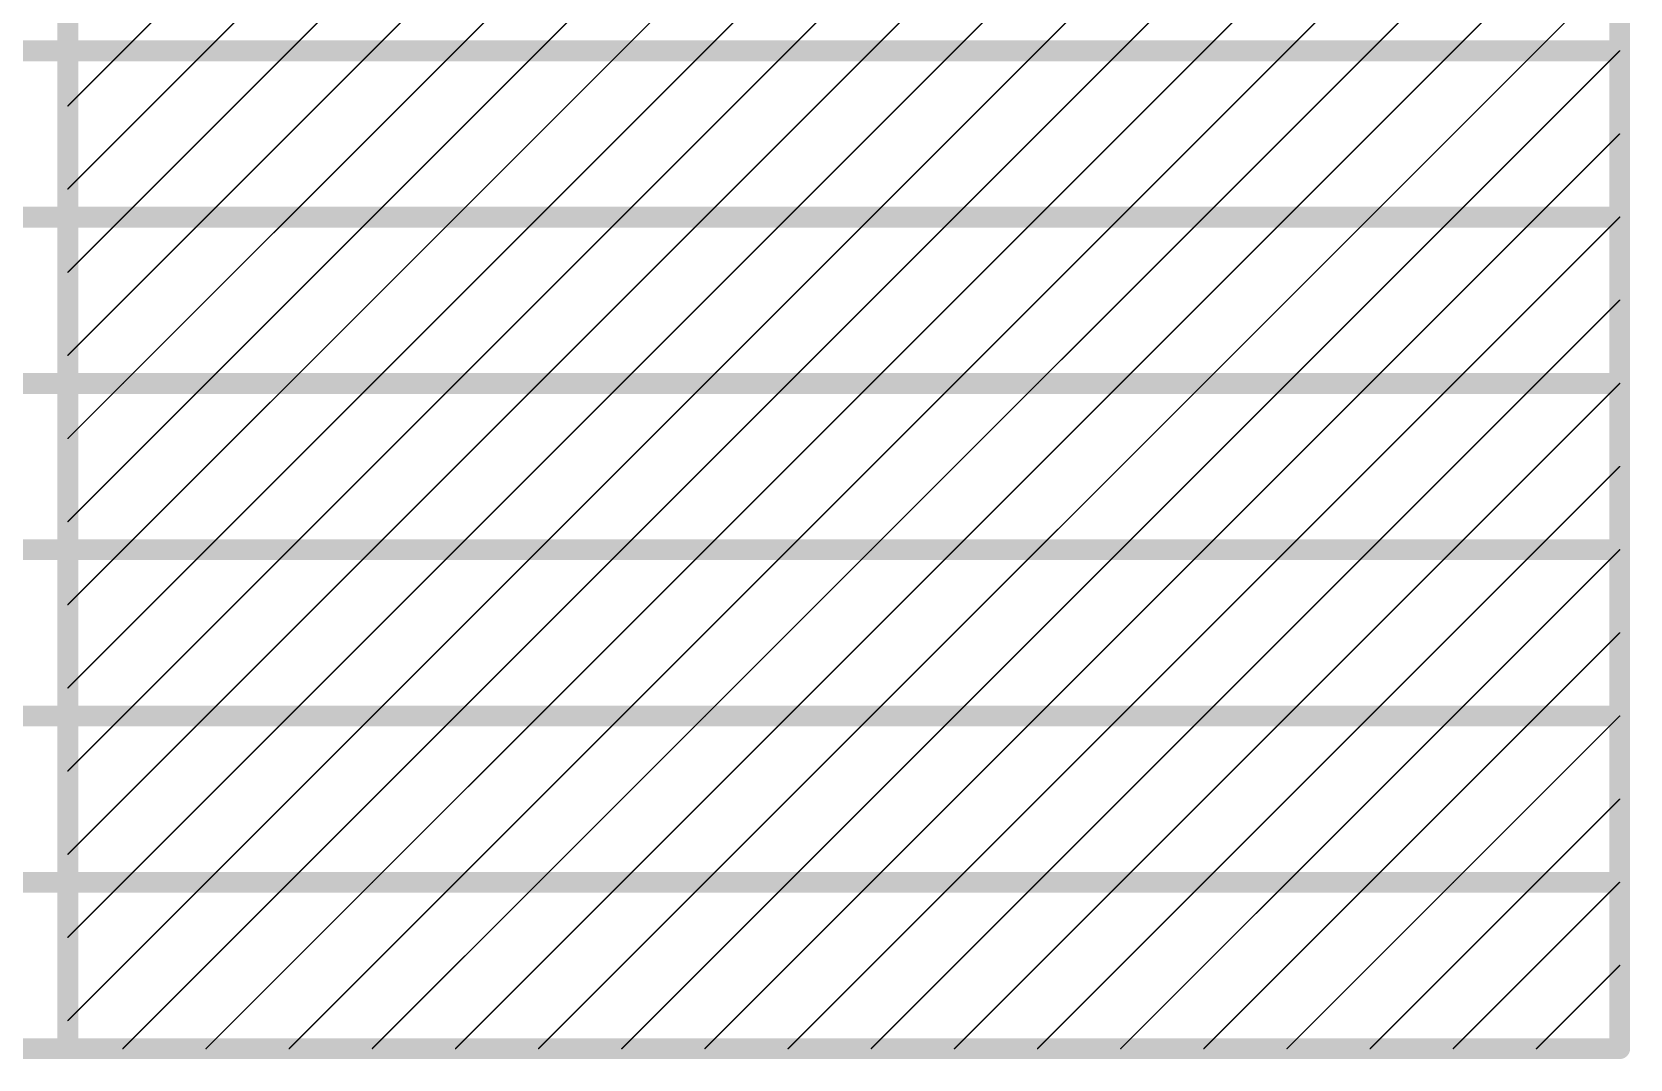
# Model space of a CAD drawing. Header units: inches. Extents: x -4 to 5258, y -4 to 5281.
# Drawn here: x 268.3 to 297.59, y 100.9 to 119.73 of the extents above; entities that cross this region are included whole.
import ezdxf

# ---------------------------------------------------------------- set-up
doc = ezdxf.new("R2010")
doc.units = ezdxf.units.IN
doc.layers.add('Fabrication', color=76, linetype='Continuous')

msp = doc.modelspace()

# ---------------------------------------------------------------- linework, layer by layer
at = {"layer": 'Fabrication'}
for points in [[(268.955, 101.094, 0.381, 0.381, 0), (268.955, 137.67, 0.381, 0.381, 0)], [(297.395, 101.094, 0.381, 0.381, 0), (297.395, 137.67, 0.381, 0.381, 0)], [(269.963, 119.382, 0.0254, 0.0254, 0), (273.011, 122.43, 0.0254, 0.0254, 0)], [(271.487, 119.382, 0.0254, 0.0254, 0), (274.535, 122.43, 0.0254, 0.0254, 0)], [(273.011, 119.382, 0.0254, 0.0254, 0), (276.059, 122.43, 0.0254, 0.0254, 0)], [(274.535, 119.382, 0.0254, 0.0254, 0), (277.583, 122.43, 0.0254, 0.0254, 0)], [(276.059, 119.382, 0.0254, 0.0254, 0), (279.107, 122.43, 0.0254, 0.0254, 0)], [(277.583, 119.382, 0.0254, 0.0254, 0), (280.631, 122.43, 0.0254, 0.0254, 0)], [(279.107, 119.382, 0.0254, 0.0254, 0), (282.155, 122.43, 0.0254, 0.0254, 0)], [(280.631, 119.382, 0.0254, 0.0254, 0), (283.679, 122.43, 0.0254, 0.0254, 0)], [(282.155, 119.382, 0.0254, 0.0254, 0), (285.203, 122.43, 0.0254, 0.0254, 0)], [(283.679, 119.382, 0.0254, 0.0254, 0), (286.727, 122.43, 0.0254, 0.0254, 0)], [(285.203, 119.382, 0.0254, 0.0254, 0), (288.251, 122.43, 0.0254, 0.0254, 0)], [(286.727, 119.382, 0.0254, 0.0254, 0), (289.775, 122.43, 0.0254, 0.0254, 0)], [(288.251, 119.382, 0.0254, 0.0254, 0), (291.299, 122.43, 0.0254, 0.0254, 0)], [(289.775, 119.382, 0.0254, 0.0254, 0), (292.823, 122.43, 0.0254, 0.0254, 0)], [(291.299, 119.382, 0.0254, 0.0254, 0), (294.347, 122.43, 0.0254, 0.0254, 0)], [(292.823, 119.382, 0.0254, 0.0254, 0), (295.871, 122.43, 0.0254, 0.0254, 0)], [(294.347, 119.382, 0.0254, 0.0254, 0), (297.395, 122.43, 0.0254, 0.0254, 0)], [(295.871, 119.382, 0.0254, 0.0254, 0), (297.395, 120.906, 0.0254, 0.0254, 0)], [(254.481, 119.382, 0.381, 0.381, 0), (268.955, 119.382, 0.381, 0.381, 0)], [(268.955, 119.382, 0.381, 0.381, 0), (297.395, 119.382, 0.381, 0.381, 0)], [(268.955, 118.374, 0.0254, 0.0254, 0), (269.963, 119.382, 0.0254, 0.0254, 0)], [(268.955, 116.85, 0.0254, 0.0254, 0), (271.487, 119.382, 0.0254, 0.0254, 0)], [(269.963, 116.334, 0.0254, 0.0254, 0), (273.011, 119.382, 0.0254, 0.0254, 0)], [(271.487, 116.334, 0.0254, 0.0254, 0), (274.535, 119.382, 0.0254, 0.0254, 0)], [(273.011, 116.334, 0.0254, 0.0254, 0), (276.059, 119.382, 0.0254, 0.0254, 0)], [(274.535, 116.334, 0.0254, 0.0254, 0), (277.583, 119.382, 0.0254, 0.0254, 0)], [(276.059, 116.334, 0.0254, 0.0254, 0), (279.107, 119.382, 0.0254, 0.0254, 0)], [(277.583, 116.334, 0.0254, 0.0254, 0), (280.631, 119.382, 0.0254, 0.0254, 0)], [(279.107, 116.334, 0.0254, 0.0254, 0), (282.155, 119.382, 0.0254, 0.0254, 0)], [(280.631, 116.334, 0.0254, 0.0254, 0), (283.679, 119.382, 0.0254, 0.0254, 0)], [(282.155, 116.334, 0.0254, 0.0254, 0), (285.203, 119.382, 0.0254, 0.0254, 0)], [(283.679, 116.334, 0.0254, 0.0254, 0), (286.727, 119.382, 0.0254, 0.0254, 0)], [(285.203, 116.334, 0.0254, 0.0254, 0), (288.251, 119.382, 0.0254, 0.0254, 0)], [(286.727, 116.334, 0.0254, 0.0254, 0), (289.775, 119.382, 0.0254, 0.0254, 0)], [(288.251, 116.334, 0.0254, 0.0254, 0), (291.299, 119.382, 0.0254, 0.0254, 0)], [(289.775, 116.334, 0.0254, 0.0254, 0), (292.823, 119.382, 0.0254, 0.0254, 0)], [(291.299, 116.334, 0.0254, 0.0254, 0), (294.347, 119.382, 0.0254, 0.0254, 0)], [(292.823, 116.334, 0.0254, 0.0254, 0), (295.871, 119.382, 0.0254, 0.0254, 0)], [(294.347, 116.334, 0.0254, 0.0254, 0), (297.395, 119.382, 0.0254, 0.0254, 0)], [(295.871, 116.334, 0.0254, 0.0254, 0), (297.395, 117.858, 0.0254, 0.0254, 0)], [(254.481, 116.334, 0.381, 0.381, 0), (268.955, 116.334, 0.381, 0.381, 0)], [(268.955, 116.334, 0.381, 0.381, 0), (297.395, 116.334, 0.381, 0.381, 0)], [(268.955, 115.326, 0.0254, 0.0254, 0), (269.963, 116.334, 0.0254, 0.0254, 0)], [(268.955, 113.802, 0.0254, 0.0254, 0), (271.487, 116.334, 0.0254, 0.0254, 0)], [(269.963, 113.286, 0.0254, 0.0254, 0), (273.011, 116.334, 0.0254, 0.0254, 0)], [(271.487, 113.286, 0.0254, 0.0254, 0), (274.535, 116.334, 0.0254, 0.0254, 0)], [(273.011, 113.286, 0.0254, 0.0254, 0), (276.059, 116.334, 0.0254, 0.0254, 0)], [(274.535, 113.286, 0.0254, 0.0254, 0), (277.583, 116.334, 0.0254, 0.0254, 0)], [(276.059, 113.286, 0.0254, 0.0254, 0), (279.107, 116.334, 0.0254, 0.0254, 0)], [(277.583, 113.286, 0.0254, 0.0254, 0), (280.631, 116.334, 0.0254, 0.0254, 0)], [(279.107, 113.286, 0.0254, 0.0254, 0), (282.155, 116.334, 0.0254, 0.0254, 0)], [(280.631, 113.286, 0.0254, 0.0254, 0), (283.679, 116.334, 0.0254, 0.0254, 0)], [(282.155, 113.286, 0.0254, 0.0254, 0), (285.203, 116.334, 0.0254, 0.0254, 0)], [(283.679, 113.286, 0.0254, 0.0254, 0), (286.727, 116.334, 0.0254, 0.0254, 0)], [(285.203, 113.286, 0.0254, 0.0254, 0), (288.251, 116.334, 0.0254, 0.0254, 0)], [(286.727, 113.286, 0.0254, 0.0254, 0), (289.775, 116.334, 0.0254, 0.0254, 0)], [(288.251, 113.286, 0.0254, 0.0254, 0), (291.299, 116.334, 0.0254, 0.0254, 0)], [(289.775, 113.286, 0.0254, 0.0254, 0), (292.823, 116.334, 0.0254, 0.0254, 0)], [(291.299, 113.286, 0.0254, 0.0254, 0), (294.347, 116.334, 0.0254, 0.0254, 0)], [(292.823, 113.286, 0.0254, 0.0254, 0), (295.871, 116.334, 0.0254, 0.0254, 0)], [(294.347, 113.286, 0.0254, 0.0254, 0), (297.395, 116.334, 0.0254, 0.0254, 0)], [(295.871, 113.286, 0.0254, 0.0254, 0), (297.395, 114.81, 0.0254, 0.0254, 0)], [(254.481, 113.286, 0.381, 0.381, 0), (268.955, 113.286, 0.381, 0.381, 0)], [(268.955, 113.286, 0.381, 0.381, 0), (297.395, 113.286, 0.381, 0.381, 0)], [(268.955, 112.278, 0.0254, 0.0254, 0), (269.963, 113.286, 0.0254, 0.0254, 0)], [(268.955, 110.754, 0.0254, 0.0254, 0), (271.487, 113.286, 0.0254, 0.0254, 0)], [(269.963, 110.238, 0.0254, 0.0254, 0), (273.011, 113.286, 0.0254, 0.0254, 0)], [(271.487, 110.238, 0.0254, 0.0254, 0), (274.535, 113.286, 0.0254, 0.0254, 0)], [(273.011, 110.238, 0.0254, 0.0254, 0), (276.059, 113.286, 0.0254, 0.0254, 0)], [(274.535, 110.238, 0.0254, 0.0254, 0), (277.583, 113.286, 0.0254, 0.0254, 0)], [(276.059, 110.238, 0.0254, 0.0254, 0), (279.107, 113.286, 0.0254, 0.0254, 0)], [(277.583, 110.238, 0.0254, 0.0254, 0), (280.631, 113.286, 0.0254, 0.0254, 0)], [(279.107, 110.238, 0.0254, 0.0254, 0), (282.155, 113.286, 0.0254, 0.0254, 0)], [(280.631, 110.238, 0.0254, 0.0254, 0), (283.679, 113.286, 0.0254, 0.0254, 0)], [(282.155, 110.238, 0.0254, 0.0254, 0), (285.203, 113.286, 0.0254, 0.0254, 0)], [(283.679, 110.238, 0.0254, 0.0254, 0), (286.727, 113.286, 0.0254, 0.0254, 0)], [(285.203, 110.238, 0.0254, 0.0254, 0), (288.251, 113.286, 0.0254, 0.0254, 0)], [(286.727, 110.238, 0.0254, 0.0254, 0), (289.775, 113.286, 0.0254, 0.0254, 0)], [(288.251, 110.238, 0.0254, 0.0254, 0), (291.299, 113.286, 0.0254, 0.0254, 0)], [(289.775, 110.238, 0.0254, 0.0254, 0), (292.823, 113.286, 0.0254, 0.0254, 0)], [(291.299, 110.238, 0.0254, 0.0254, 0), (294.347, 113.286, 0.0254, 0.0254, 0)], [(292.823, 110.238, 0.0254, 0.0254, 0), (295.871, 113.286, 0.0254, 0.0254, 0)], [(294.347, 110.238, 0.0254, 0.0254, 0), (297.395, 113.286, 0.0254, 0.0254, 0)], [(295.871, 110.238, 0.0254, 0.0254, 0), (297.395, 111.762, 0.0254, 0.0254, 0)], [(254.481, 110.238, 0.381, 0.381, 0), (268.955, 110.238, 0.381, 0.381, 0)], [(268.955, 110.238, 0.381, 0.381, 0), (297.395, 110.238, 0.381, 0.381, 0)], [(268.955, 109.23, 0.0254, 0.0254, 0), (269.963, 110.238, 0.0254, 0.0254, 0)], [(268.955, 107.706, 0.0254, 0.0254, 0), (271.487, 110.238, 0.0254, 0.0254, 0)], [(269.963, 107.19, 0.0254, 0.0254, 0), (273.011, 110.238, 0.0254, 0.0254, 0)], [(271.487, 107.19, 0.0254, 0.0254, 0), (274.535, 110.238, 0.0254, 0.0254, 0)], [(273.011, 107.19, 0.0254, 0.0254, 0), (276.059, 110.238, 0.0254, 0.0254, 0)], [(274.535, 107.19, 0.0254, 0.0254, 0), (277.583, 110.238, 0.0254, 0.0254, 0)], [(276.059, 107.19, 0.0254, 0.0254, 0), (279.107, 110.238, 0.0254, 0.0254, 0)], [(277.583, 107.19, 0.0254, 0.0254, 0), (280.631, 110.238, 0.0254, 0.0254, 0)], [(279.107, 107.19, 0.0254, 0.0254, 0), (282.155, 110.238, 0.0254, 0.0254, 0)], [(280.631, 107.19, 0.0254, 0.0254, 0), (283.679, 110.238, 0.0254, 0.0254, 0)], [(282.155, 107.19, 0.0254, 0.0254, 0), (285.203, 110.238, 0.0254, 0.0254, 0)], [(283.679, 107.19, 0.0254, 0.0254, 0), (286.727, 110.238, 0.0254, 0.0254, 0)], [(285.203, 107.19, 0.0254, 0.0254, 0), (288.251, 110.238, 0.0254, 0.0254, 0)], [(286.727, 107.19, 0.0254, 0.0254, 0), (289.775, 110.238, 0.0254, 0.0254, 0)], [(288.251, 107.19, 0.0254, 0.0254, 0), (291.299, 110.238, 0.0254, 0.0254, 0)], [(289.775, 107.19, 0.0254, 0.0254, 0), (292.823, 110.238, 0.0254, 0.0254, 0)], [(291.299, 107.19, 0.0254, 0.0254, 0), (294.347, 110.238, 0.0254, 0.0254, 0)], [(292.823, 107.19, 0.0254, 0.0254, 0), (295.871, 110.238, 0.0254, 0.0254, 0)], [(294.347, 107.19, 0.0254, 0.0254, 0), (297.395, 110.238, 0.0254, 0.0254, 0)], [(295.871, 107.19, 0.0254, 0.0254, 0), (297.395, 108.714, 0.0254, 0.0254, 0)], [(254.481, 107.19, 0.381, 0.381, 0), (268.955, 107.19, 0.381, 0.381, 0)], [(268.955, 107.19, 0.381, 0.381, 0), (297.395, 107.19, 0.381, 0.381, 0)], [(268.955, 106.182, 0.0254, 0.0254, 0), (269.963, 107.19, 0.0254, 0.0254, 0)], [(268.955, 104.658, 0.0254, 0.0254, 0), (271.487, 107.19, 0.0254, 0.0254, 0)], [(269.963, 104.142, 0.0254, 0.0254, 0), (273.011, 107.19, 0.0254, 0.0254, 0)], [(271.487, 104.142, 0.0254, 0.0254, 0), (274.535, 107.19, 0.0254, 0.0254, 0)], [(273.011, 104.142, 0.0254, 0.0254, 0), (276.059, 107.19, 0.0254, 0.0254, 0)], [(274.535, 104.142, 0.0254, 0.0254, 0), (277.583, 107.19, 0.0254, 0.0254, 0)], [(276.059, 104.142, 0.0254, 0.0254, 0), (279.107, 107.19, 0.0254, 0.0254, 0)], [(277.583, 104.142, 0.0254, 0.0254, 0), (280.631, 107.19, 0.0254, 0.0254, 0)], [(279.107, 104.142, 0.0254, 0.0254, 0), (282.155, 107.19, 0.0254, 0.0254, 0)], [(280.631, 104.142, 0.0254, 0.0254, 0), (283.679, 107.19, 0.0254, 0.0254, 0)], [(282.155, 104.142, 0.0254, 0.0254, 0), (285.203, 107.19, 0.0254, 0.0254, 0)], [(283.679, 104.142, 0.0254, 0.0254, 0), (286.727, 107.19, 0.0254, 0.0254, 0)], [(285.203, 104.142, 0.0254, 0.0254, 0), (288.251, 107.19, 0.0254, 0.0254, 0)], [(286.727, 104.142, 0.0254, 0.0254, 0), (289.775, 107.19, 0.0254, 0.0254, 0)], [(288.251, 104.142, 0.0254, 0.0254, 0), (291.299, 107.19, 0.0254, 0.0254, 0)], [(289.775, 104.142, 0.0254, 0.0254, 0), (292.823, 107.19, 0.0254, 0.0254, 0)], [(291.299, 104.142, 0.0254, 0.0254, 0), (294.347, 107.19, 0.0254, 0.0254, 0)], [(292.823, 104.142, 0.0254, 0.0254, 0), (295.871, 107.19, 0.0254, 0.0254, 0)], [(294.347, 104.142, 0.0254, 0.0254, 0), (297.395, 107.19, 0.0254, 0.0254, 0)], [(295.871, 104.142, 0.0254, 0.0254, 0), (297.395, 105.666, 0.0254, 0.0254, 0)], [(254.481, 104.142, 0.381, 0.381, 0), (268.955, 104.142, 0.381, 0.381, 0)], [(268.955, 104.142, 0.381, 0.381, 0), (297.395, 104.142, 0.381, 0.381, 0)], [(268.955, 103.134, 0.0254, 0.0254, 0), (269.963, 104.142, 0.0254, 0.0254, 0)], [(268.955, 101.61, 0.0254, 0.0254, 0), (271.487, 104.142, 0.0254, 0.0254, 0)], [(269.963, 101.094, 0.0254, 0.0254, 0), (273.011, 104.142, 0.0254, 0.0254, 0)], [(271.487, 101.094, 0.0254, 0.0254, 0), (274.535, 104.142, 0.0254, 0.0254, 0)], [(273.011, 101.094, 0.0254, 0.0254, 0), (276.059, 104.142, 0.0254, 0.0254, 0)], [(274.535, 101.094, 0.0254, 0.0254, 0), (277.583, 104.142, 0.0254, 0.0254, 0)], [(276.059, 101.094, 0.0254, 0.0254, 0), (279.107, 104.142, 0.0254, 0.0254, 0)], [(277.583, 101.094, 0.0254, 0.0254, 0), (280.631, 104.142, 0.0254, 0.0254, 0)], [(279.107, 101.094, 0.0254, 0.0254, 0), (282.155, 104.142, 0.0254, 0.0254, 0)], [(280.631, 101.094, 0.0254, 0.0254, 0), (283.679, 104.142, 0.0254, 0.0254, 0)], [(282.155, 101.094, 0.0254, 0.0254, 0), (285.203, 104.142, 0.0254, 0.0254, 0)], [(283.679, 101.094, 0.0254, 0.0254, 0), (286.727, 104.142, 0.0254, 0.0254, 0)], [(285.203, 101.094, 0.0254, 0.0254, 0), (288.251, 104.142, 0.0254, 0.0254, 0)], [(286.727, 101.094, 0.0254, 0.0254, 0), (289.775, 104.142, 0.0254, 0.0254, 0)], [(288.251, 101.094, 0.0254, 0.0254, 0), (291.299, 104.142, 0.0254, 0.0254, 0)], [(289.775, 101.094, 0.0254, 0.0254, 0), (292.823, 104.142, 0.0254, 0.0254, 0)], [(291.299, 101.094, 0.0254, 0.0254, 0), (294.347, 104.142, 0.0254, 0.0254, 0)], [(292.823, 101.094, 0.0254, 0.0254, 0), (295.871, 104.142, 0.0254, 0.0254, 0)], [(294.347, 101.094, 0.0254, 0.0254, 0), (297.395, 104.142, 0.0254, 0.0254, 0)], [(295.871, 101.094, 0.0254, 0.0254, 0), (297.395, 102.618, 0.0254, 0.0254, 0)], [(254.481, 101.094, 0.381, 0.381, 0), (268.955, 101.094, 0.381, 0.381, 0)], [(268.955, 101.094, 0.381, 0.381, 0), (297.395, 101.094, 0.381, 0.381, 0)]]:
    msp.add_lwpolyline(points, format="xyseb", dxfattribs=at)
for points in [[(268.86, 119.382, 0.191, 0.191, 1), (269.051, 119.382, 0.191, 0.191, 1)], [(268.86, 119.382, 0.191, 0.191, 1), (269.051, 119.382, 0.191, 0.191, 1)], [(297.3, 119.382, 0.191, 0.191, 1), (297.491, 119.382, 0.191, 0.191, 1)], [(269.957, 119.382, 0.0127, 0.0127, 1), (269.97, 119.382, 0.0127, 0.0127, 1)], [(269.957, 119.382, 0.0127, 0.0127, 1), (269.97, 119.382, 0.0127, 0.0127, 1)], [(271.481, 119.382, 0.0127, 0.0127, 1), (271.494, 119.382, 0.0127, 0.0127, 1)], [(271.481, 119.382, 0.0127, 0.0127, 1), (271.494, 119.382, 0.0127, 0.0127, 1)], [(273.005, 119.382, 0.0127, 0.0127, 1), (273.018, 119.382, 0.0127, 0.0127, 1)], [(273.005, 119.382, 0.0127, 0.0127, 1), (273.018, 119.382, 0.0127, 0.0127, 1)], [(274.529, 119.382, 0.0127, 0.0127, 1), (274.542, 119.382, 0.0127, 0.0127, 1)], [(274.529, 119.382, 0.0127, 0.0127, 1), (274.542, 119.382, 0.0127, 0.0127, 1)], [(276.053, 119.382, 0.0127, 0.0127, 1), (276.066, 119.382, 0.0127, 0.0127, 1)], [(276.053, 119.382, 0.0127, 0.0127, 1), (276.066, 119.382, 0.0127, 0.0127, 1)], [(277.577, 119.382, 0.0127, 0.0127, 1), (277.59, 119.382, 0.0127, 0.0127, 1)], [(277.577, 119.382, 0.0127, 0.0127, 1), (277.59, 119.382, 0.0127, 0.0127, 1)], [(279.101, 119.382, 0.0127, 0.0127, 1), (279.114, 119.382, 0.0127, 0.0127, 1)], [(279.101, 119.382, 0.0127, 0.0127, 1), (279.114, 119.382, 0.0127, 0.0127, 1)], [(280.625, 119.382, 0.0127, 0.0127, 1), (280.638, 119.382, 0.0127, 0.0127, 1)], [(280.625, 119.382, 0.0127, 0.0127, 1), (280.638, 119.382, 0.0127, 0.0127, 1)], [(282.149, 119.382, 0.0127, 0.0127, 1), (282.162, 119.382, 0.0127, 0.0127, 1)], [(282.149, 119.382, 0.0127, 0.0127, 1), (282.162, 119.382, 0.0127, 0.0127, 1)], [(283.673, 119.382, 0.0127, 0.0127, 1), (283.686, 119.382, 0.0127, 0.0127, 1)], [(283.673, 119.382, 0.0127, 0.0127, 1), (283.686, 119.382, 0.0127, 0.0127, 1)], [(285.197, 119.382, 0.0127, 0.0127, 1), (285.21, 119.382, 0.0127, 0.0127, 1)], [(285.197, 119.382, 0.0127, 0.0127, 1), (285.21, 119.382, 0.0127, 0.0127, 1)], [(286.721, 119.382, 0.0127, 0.0127, 1), (286.734, 119.382, 0.0127, 0.0127, 1)], [(286.721, 119.382, 0.0127, 0.0127, 1), (286.734, 119.382, 0.0127, 0.0127, 1)], [(288.245, 119.382, 0.0127, 0.0127, 1), (288.258, 119.382, 0.0127, 0.0127, 1)], [(288.245, 119.382, 0.0127, 0.0127, 1), (288.258, 119.382, 0.0127, 0.0127, 1)], [(289.769, 119.382, 0.0127, 0.0127, 1), (289.782, 119.382, 0.0127, 0.0127, 1)], [(289.769, 119.382, 0.0127, 0.0127, 1), (289.782, 119.382, 0.0127, 0.0127, 1)], [(291.293, 119.382, 0.0127, 0.0127, 1), (291.306, 119.382, 0.0127, 0.0127, 1)], [(291.293, 119.382, 0.0127, 0.0127, 1), (291.306, 119.382, 0.0127, 0.0127, 1)], [(292.817, 119.382, 0.0127, 0.0127, 1), (292.83, 119.382, 0.0127, 0.0127, 1)], [(292.817, 119.382, 0.0127, 0.0127, 1), (292.83, 119.382, 0.0127, 0.0127, 1)], [(294.341, 119.382, 0.0127, 0.0127, 1), (294.354, 119.382, 0.0127, 0.0127, 1)], [(294.341, 119.382, 0.0127, 0.0127, 1), (294.354, 119.382, 0.0127, 0.0127, 1)], [(295.865, 119.382, 0.0127, 0.0127, 1), (295.878, 119.382, 0.0127, 0.0127, 1)], [(295.865, 119.382, 0.0127, 0.0127, 1), (295.878, 119.382, 0.0127, 0.0127, 1)], [(297.389, 119.382, 0.0127, 0.0127, 1), (297.402, 119.382, 0.0127, 0.0127, 1)], [(268.949, 118.374, 0.0127, 0.0127, 1), (268.962, 118.374, 0.0127, 0.0127, 1)], [(297.389, 117.858, 0.0127, 0.0127, 1), (297.402, 117.858, 0.0127, 0.0127, 1)], [(268.949, 116.85, 0.0127, 0.0127, 1), (268.962, 116.85, 0.0127, 0.0127, 1)], [(268.86, 116.334, 0.191, 0.191, 1), (269.051, 116.334, 0.191, 0.191, 1)], [(268.86, 116.334, 0.191, 0.191, 1), (269.051, 116.334, 0.191, 0.191, 1)], [(269.957, 116.334, 0.0127, 0.0127, 1), (269.97, 116.334, 0.0127, 0.0127, 1)], [(269.957, 116.334, 0.0127, 0.0127, 1), (269.97, 116.334, 0.0127, 0.0127, 1)], [(271.481, 116.334, 0.0127, 0.0127, 1), (271.494, 116.334, 0.0127, 0.0127, 1)], [(271.481, 116.334, 0.0127, 0.0127, 1), (271.494, 116.334, 0.0127, 0.0127, 1)], [(273.005, 116.334, 0.0127, 0.0127, 1), (273.018, 116.334, 0.0127, 0.0127, 1)], [(273.005, 116.334, 0.0127, 0.0127, 1), (273.018, 116.334, 0.0127, 0.0127, 1)], [(274.529, 116.334, 0.0127, 0.0127, 1), (274.542, 116.334, 0.0127, 0.0127, 1)], [(274.529, 116.334, 0.0127, 0.0127, 1), (274.542, 116.334, 0.0127, 0.0127, 1)], [(276.053, 116.334, 0.0127, 0.0127, 1), (276.066, 116.334, 0.0127, 0.0127, 1)], [(276.053, 116.334, 0.0127, 0.0127, 1), (276.066, 116.334, 0.0127, 0.0127, 1)], [(277.577, 116.334, 0.0127, 0.0127, 1), (277.59, 116.334, 0.0127, 0.0127, 1)], [(277.577, 116.334, 0.0127, 0.0127, 1), (277.59, 116.334, 0.0127, 0.0127, 1)], [(279.101, 116.334, 0.0127, 0.0127, 1), (279.114, 116.334, 0.0127, 0.0127, 1)], [(279.101, 116.334, 0.0127, 0.0127, 1), (279.114, 116.334, 0.0127, 0.0127, 1)], [(280.625, 116.334, 0.0127, 0.0127, 1), (280.638, 116.334, 0.0127, 0.0127, 1)], [(280.625, 116.334, 0.0127, 0.0127, 1), (280.638, 116.334, 0.0127, 0.0127, 1)], [(282.149, 116.334, 0.0127, 0.0127, 1), (282.162, 116.334, 0.0127, 0.0127, 1)], [(282.149, 116.334, 0.0127, 0.0127, 1), (282.162, 116.334, 0.0127, 0.0127, 1)], [(283.673, 116.334, 0.0127, 0.0127, 1), (283.686, 116.334, 0.0127, 0.0127, 1)], [(283.673, 116.334, 0.0127, 0.0127, 1), (283.686, 116.334, 0.0127, 0.0127, 1)], [(285.197, 116.334, 0.0127, 0.0127, 1), (285.21, 116.334, 0.0127, 0.0127, 1)], [(285.197, 116.334, 0.0127, 0.0127, 1), (285.21, 116.334, 0.0127, 0.0127, 1)], [(286.721, 116.334, 0.0127, 0.0127, 1), (286.734, 116.334, 0.0127, 0.0127, 1)], [(286.721, 116.334, 0.0127, 0.0127, 1), (286.734, 116.334, 0.0127, 0.0127, 1)], [(288.245, 116.334, 0.0127, 0.0127, 1), (288.258, 116.334, 0.0127, 0.0127, 1)], [(288.245, 116.334, 0.0127, 0.0127, 1), (288.258, 116.334, 0.0127, 0.0127, 1)], [(289.769, 116.334, 0.0127, 0.0127, 1), (289.782, 116.334, 0.0127, 0.0127, 1)], [(289.769, 116.334, 0.0127, 0.0127, 1), (289.782, 116.334, 0.0127, 0.0127, 1)], [(291.293, 116.334, 0.0127, 0.0127, 1), (291.306, 116.334, 0.0127, 0.0127, 1)], [(291.293, 116.334, 0.0127, 0.0127, 1), (291.306, 116.334, 0.0127, 0.0127, 1)], [(292.817, 116.334, 0.0127, 0.0127, 1), (292.83, 116.334, 0.0127, 0.0127, 1)], [(292.817, 116.334, 0.0127, 0.0127, 1), (292.83, 116.334, 0.0127, 0.0127, 1)], [(294.341, 116.334, 0.0127, 0.0127, 1), (294.354, 116.334, 0.0127, 0.0127, 1)], [(294.341, 116.334, 0.0127, 0.0127, 1), (294.354, 116.334, 0.0127, 0.0127, 1)], [(295.865, 116.334, 0.0127, 0.0127, 1), (295.878, 116.334, 0.0127, 0.0127, 1)], [(295.865, 116.334, 0.0127, 0.0127, 1), (295.878, 116.334, 0.0127, 0.0127, 1)], [(297.3, 116.334, 0.191, 0.191, 1), (297.491, 116.334, 0.191, 0.191, 1)], [(297.389, 116.334, 0.0127, 0.0127, 1), (297.402, 116.334, 0.0127, 0.0127, 1)], [(268.949, 115.326, 0.0127, 0.0127, 1), (268.962, 115.326, 0.0127, 0.0127, 1)], [(297.389, 114.81, 0.0127, 0.0127, 1), (297.402, 114.81, 0.0127, 0.0127, 1)], [(268.949, 113.802, 0.0127, 0.0127, 1), (268.962, 113.802, 0.0127, 0.0127, 1)], [(268.86, 113.286, 0.191, 0.191, 1), (269.051, 113.286, 0.191, 0.191, 1)], [(268.86, 113.286, 0.191, 0.191, 1), (269.051, 113.286, 0.191, 0.191, 1)], [(297.3, 113.286, 0.191, 0.191, 1), (297.491, 113.286, 0.191, 0.191, 1)], [(269.957, 113.286, 0.0127, 0.0127, 1), (269.97, 113.286, 0.0127, 0.0127, 1)], [(269.957, 113.286, 0.0127, 0.0127, 1), (269.97, 113.286, 0.0127, 0.0127, 1)], [(271.481, 113.286, 0.0127, 0.0127, 1), (271.494, 113.286, 0.0127, 0.0127, 1)], [(271.481, 113.286, 0.0127, 0.0127, 1), (271.494, 113.286, 0.0127, 0.0127, 1)], [(273.005, 113.286, 0.0127, 0.0127, 1), (273.018, 113.286, 0.0127, 0.0127, 1)], [(273.005, 113.286, 0.0127, 0.0127, 1), (273.018, 113.286, 0.0127, 0.0127, 1)], [(274.529, 113.286, 0.0127, 0.0127, 1), (274.542, 113.286, 0.0127, 0.0127, 1)], [(274.529, 113.286, 0.0127, 0.0127, 1), (274.542, 113.286, 0.0127, 0.0127, 1)], [(276.053, 113.286, 0.0127, 0.0127, 1), (276.066, 113.286, 0.0127, 0.0127, 1)], [(276.053, 113.286, 0.0127, 0.0127, 1), (276.066, 113.286, 0.0127, 0.0127, 1)], [(277.577, 113.286, 0.0127, 0.0127, 1), (277.59, 113.286, 0.0127, 0.0127, 1)], [(277.577, 113.286, 0.0127, 0.0127, 1), (277.59, 113.286, 0.0127, 0.0127, 1)], [(279.101, 113.286, 0.0127, 0.0127, 1), (279.114, 113.286, 0.0127, 0.0127, 1)], [(279.101, 113.286, 0.0127, 0.0127, 1), (279.114, 113.286, 0.0127, 0.0127, 1)], [(280.625, 113.286, 0.0127, 0.0127, 1), (280.638, 113.286, 0.0127, 0.0127, 1)], [(280.625, 113.286, 0.0127, 0.0127, 1), (280.638, 113.286, 0.0127, 0.0127, 1)], [(282.149, 113.286, 0.0127, 0.0127, 1), (282.162, 113.286, 0.0127, 0.0127, 1)], [(282.149, 113.286, 0.0127, 0.0127, 1), (282.162, 113.286, 0.0127, 0.0127, 1)], [(283.673, 113.286, 0.0127, 0.0127, 1), (283.686, 113.286, 0.0127, 0.0127, 1)], [(283.673, 113.286, 0.0127, 0.0127, 1), (283.686, 113.286, 0.0127, 0.0127, 1)], [(285.197, 113.286, 0.0127, 0.0127, 1), (285.21, 113.286, 0.0127, 0.0127, 1)], [(285.197, 113.286, 0.0127, 0.0127, 1), (285.21, 113.286, 0.0127, 0.0127, 1)], [(286.721, 113.286, 0.0127, 0.0127, 1), (286.734, 113.286, 0.0127, 0.0127, 1)], [(286.721, 113.286, 0.0127, 0.0127, 1), (286.734, 113.286, 0.0127, 0.0127, 1)], [(288.245, 113.286, 0.0127, 0.0127, 1), (288.258, 113.286, 0.0127, 0.0127, 1)], [(288.245, 113.286, 0.0127, 0.0127, 1), (288.258, 113.286, 0.0127, 0.0127, 1)], [(289.769, 113.286, 0.0127, 0.0127, 1), (289.782, 113.286, 0.0127, 0.0127, 1)], [(289.769, 113.286, 0.0127, 0.0127, 1), (289.782, 113.286, 0.0127, 0.0127, 1)], [(291.293, 113.286, 0.0127, 0.0127, 1), (291.306, 113.286, 0.0127, 0.0127, 1)], [(291.293, 113.286, 0.0127, 0.0127, 1), (291.306, 113.286, 0.0127, 0.0127, 1)], [(292.817, 113.286, 0.0127, 0.0127, 1), (292.83, 113.286, 0.0127, 0.0127, 1)], [(292.817, 113.286, 0.0127, 0.0127, 1), (292.83, 113.286, 0.0127, 0.0127, 1)], [(294.341, 113.286, 0.0127, 0.0127, 1), (294.354, 113.286, 0.0127, 0.0127, 1)], [(294.341, 113.286, 0.0127, 0.0127, 1), (294.354, 113.286, 0.0127, 0.0127, 1)], [(295.865, 113.286, 0.0127, 0.0127, 1), (295.878, 113.286, 0.0127, 0.0127, 1)], [(295.865, 113.286, 0.0127, 0.0127, 1), (295.878, 113.286, 0.0127, 0.0127, 1)], [(297.389, 113.286, 0.0127, 0.0127, 1), (297.402, 113.286, 0.0127, 0.0127, 1)], [(268.949, 112.278, 0.0127, 0.0127, 1), (268.962, 112.278, 0.0127, 0.0127, 1)], [(297.389, 111.762, 0.0127, 0.0127, 1), (297.402, 111.762, 0.0127, 0.0127, 1)], [(268.949, 110.754, 0.0127, 0.0127, 1), (268.962, 110.754, 0.0127, 0.0127, 1)], [(268.86, 110.238, 0.191, 0.191, 1), (269.051, 110.238, 0.191, 0.191, 1)], [(268.86, 110.238, 0.191, 0.191, 1), (269.051, 110.238, 0.191, 0.191, 1)], [(297.3, 110.238, 0.191, 0.191, 1), (297.491, 110.238, 0.191, 0.191, 1)], [(269.957, 110.238, 0.0127, 0.0127, 1), (269.97, 110.238, 0.0127, 0.0127, 1)], [(269.957, 110.238, 0.0127, 0.0127, 1), (269.97, 110.238, 0.0127, 0.0127, 1)], [(271.481, 110.238, 0.0127, 0.0127, 1), (271.494, 110.238, 0.0127, 0.0127, 1)], [(271.481, 110.238, 0.0127, 0.0127, 1), (271.494, 110.238, 0.0127, 0.0127, 1)], [(273.005, 110.238, 0.0127, 0.0127, 1), (273.018, 110.238, 0.0127, 0.0127, 1)], [(273.005, 110.238, 0.0127, 0.0127, 1), (273.018, 110.238, 0.0127, 0.0127, 1)], [(274.529, 110.238, 0.0127, 0.0127, 1), (274.542, 110.238, 0.0127, 0.0127, 1)], [(274.529, 110.238, 0.0127, 0.0127, 1), (274.542, 110.238, 0.0127, 0.0127, 1)], [(276.053, 110.238, 0.0127, 0.0127, 1), (276.066, 110.238, 0.0127, 0.0127, 1)], [(276.053, 110.238, 0.0127, 0.0127, 1), (276.066, 110.238, 0.0127, 0.0127, 1)], [(277.577, 110.238, 0.0127, 0.0127, 1), (277.59, 110.238, 0.0127, 0.0127, 1)], [(277.577, 110.238, 0.0127, 0.0127, 1), (277.59, 110.238, 0.0127, 0.0127, 1)], [(279.101, 110.238, 0.0127, 0.0127, 1), (279.114, 110.238, 0.0127, 0.0127, 1)], [(279.101, 110.238, 0.0127, 0.0127, 1), (279.114, 110.238, 0.0127, 0.0127, 1)], [(280.625, 110.238, 0.0127, 0.0127, 1), (280.638, 110.238, 0.0127, 0.0127, 1)], [(280.625, 110.238, 0.0127, 0.0127, 1), (280.638, 110.238, 0.0127, 0.0127, 1)], [(282.149, 110.238, 0.0127, 0.0127, 1), (282.162, 110.238, 0.0127, 0.0127, 1)], [(282.149, 110.238, 0.0127, 0.0127, 1), (282.162, 110.238, 0.0127, 0.0127, 1)], [(283.673, 110.238, 0.0127, 0.0127, 1), (283.686, 110.238, 0.0127, 0.0127, 1)], [(283.673, 110.238, 0.0127, 0.0127, 1), (283.686, 110.238, 0.0127, 0.0127, 1)], [(285.197, 110.238, 0.0127, 0.0127, 1), (285.21, 110.238, 0.0127, 0.0127, 1)], [(285.197, 110.238, 0.0127, 0.0127, 1), (285.21, 110.238, 0.0127, 0.0127, 1)], [(286.721, 110.238, 0.0127, 0.0127, 1), (286.734, 110.238, 0.0127, 0.0127, 1)], [(286.721, 110.238, 0.0127, 0.0127, 1), (286.734, 110.238, 0.0127, 0.0127, 1)], [(288.245, 110.238, 0.0127, 0.0127, 1), (288.258, 110.238, 0.0127, 0.0127, 1)], [(288.245, 110.238, 0.0127, 0.0127, 1), (288.258, 110.238, 0.0127, 0.0127, 1)], [(289.769, 110.238, 0.0127, 0.0127, 1), (289.782, 110.238, 0.0127, 0.0127, 1)], [(289.769, 110.238, 0.0127, 0.0127, 1), (289.782, 110.238, 0.0127, 0.0127, 1)], [(291.293, 110.238, 0.0127, 0.0127, 1), (291.306, 110.238, 0.0127, 0.0127, 1)], [(291.293, 110.238, 0.0127, 0.0127, 1), (291.306, 110.238, 0.0127, 0.0127, 1)], [(292.817, 110.238, 0.0127, 0.0127, 1), (292.83, 110.238, 0.0127, 0.0127, 1)], [(292.817, 110.238, 0.0127, 0.0127, 1), (292.83, 110.238, 0.0127, 0.0127, 1)], [(294.341, 110.238, 0.0127, 0.0127, 1), (294.354, 110.238, 0.0127, 0.0127, 1)], [(294.341, 110.238, 0.0127, 0.0127, 1), (294.354, 110.238, 0.0127, 0.0127, 1)], [(295.865, 110.238, 0.0127, 0.0127, 1), (295.878, 110.238, 0.0127, 0.0127, 1)], [(295.865, 110.238, 0.0127, 0.0127, 1), (295.878, 110.238, 0.0127, 0.0127, 1)], [(297.389, 110.238, 0.0127, 0.0127, 1), (297.402, 110.238, 0.0127, 0.0127, 1)], [(268.949, 109.23, 0.0127, 0.0127, 1), (268.962, 109.23, 0.0127, 0.0127, 1)], [(297.389, 108.714, 0.0127, 0.0127, 1), (297.402, 108.714, 0.0127, 0.0127, 1)], [(268.949, 107.706, 0.0127, 0.0127, 1), (268.962, 107.706, 0.0127, 0.0127, 1)], [(268.86, 107.19, 0.191, 0.191, 1), (269.051, 107.19, 0.191, 0.191, 1)], [(268.86, 107.19, 0.191, 0.191, 1), (269.051, 107.19, 0.191, 0.191, 1)], [(269.957, 107.19, 0.0127, 0.0127, 1), (269.97, 107.19, 0.0127, 0.0127, 1)], [(269.957, 107.19, 0.0127, 0.0127, 1), (269.97, 107.19, 0.0127, 0.0127, 1)], [(271.481, 107.19, 0.0127, 0.0127, 1), (271.494, 107.19, 0.0127, 0.0127, 1)], [(271.481, 107.19, 0.0127, 0.0127, 1), (271.494, 107.19, 0.0127, 0.0127, 1)], [(273.005, 107.19, 0.0127, 0.0127, 1), (273.018, 107.19, 0.0127, 0.0127, 1)], [(273.005, 107.19, 0.0127, 0.0127, 1), (273.018, 107.19, 0.0127, 0.0127, 1)], [(274.529, 107.19, 0.0127, 0.0127, 1), (274.542, 107.19, 0.0127, 0.0127, 1)], [(274.529, 107.19, 0.0127, 0.0127, 1), (274.542, 107.19, 0.0127, 0.0127, 1)], [(276.053, 107.19, 0.0127, 0.0127, 1), (276.066, 107.19, 0.0127, 0.0127, 1)], [(276.053, 107.19, 0.0127, 0.0127, 1), (276.066, 107.19, 0.0127, 0.0127, 1)], [(277.577, 107.19, 0.0127, 0.0127, 1), (277.59, 107.19, 0.0127, 0.0127, 1)], [(277.577, 107.19, 0.0127, 0.0127, 1), (277.59, 107.19, 0.0127, 0.0127, 1)], [(279.101, 107.19, 0.0127, 0.0127, 1), (279.114, 107.19, 0.0127, 0.0127, 1)], [(279.101, 107.19, 0.0127, 0.0127, 1), (279.114, 107.19, 0.0127, 0.0127, 1)], [(280.625, 107.19, 0.0127, 0.0127, 1), (280.638, 107.19, 0.0127, 0.0127, 1)], [(280.625, 107.19, 0.0127, 0.0127, 1), (280.638, 107.19, 0.0127, 0.0127, 1)], [(282.149, 107.19, 0.0127, 0.0127, 1), (282.162, 107.19, 0.0127, 0.0127, 1)], [(282.149, 107.19, 0.0127, 0.0127, 1), (282.162, 107.19, 0.0127, 0.0127, 1)], [(283.673, 107.19, 0.0127, 0.0127, 1), (283.686, 107.19, 0.0127, 0.0127, 1)], [(283.673, 107.19, 0.0127, 0.0127, 1), (283.686, 107.19, 0.0127, 0.0127, 1)], [(285.197, 107.19, 0.0127, 0.0127, 1), (285.21, 107.19, 0.0127, 0.0127, 1)], [(285.197, 107.19, 0.0127, 0.0127, 1), (285.21, 107.19, 0.0127, 0.0127, 1)], [(286.721, 107.19, 0.0127, 0.0127, 1), (286.734, 107.19, 0.0127, 0.0127, 1)], [(286.721, 107.19, 0.0127, 0.0127, 1), (286.734, 107.19, 0.0127, 0.0127, 1)], [(288.245, 107.19, 0.0127, 0.0127, 1), (288.258, 107.19, 0.0127, 0.0127, 1)], [(288.245, 107.19, 0.0127, 0.0127, 1), (288.258, 107.19, 0.0127, 0.0127, 1)], [(289.769, 107.19, 0.0127, 0.0127, 1), (289.782, 107.19, 0.0127, 0.0127, 1)], [(289.769, 107.19, 0.0127, 0.0127, 1), (289.782, 107.19, 0.0127, 0.0127, 1)], [(291.293, 107.19, 0.0127, 0.0127, 1), (291.306, 107.19, 0.0127, 0.0127, 1)], [(291.293, 107.19, 0.0127, 0.0127, 1), (291.306, 107.19, 0.0127, 0.0127, 1)], [(292.817, 107.19, 0.0127, 0.0127, 1), (292.83, 107.19, 0.0127, 0.0127, 1)], [(292.817, 107.19, 0.0127, 0.0127, 1), (292.83, 107.19, 0.0127, 0.0127, 1)], [(294.341, 107.19, 0.0127, 0.0127, 1), (294.354, 107.19, 0.0127, 0.0127, 1)], [(294.341, 107.19, 0.0127, 0.0127, 1), (294.354, 107.19, 0.0127, 0.0127, 1)], [(295.865, 107.19, 0.0127, 0.0127, 1), (295.878, 107.19, 0.0127, 0.0127, 1)], [(295.865, 107.19, 0.0127, 0.0127, 1), (295.878, 107.19, 0.0127, 0.0127, 1)], [(297.3, 107.19, 0.191, 0.191, 1), (297.491, 107.19, 0.191, 0.191, 1)], [(297.389, 107.19, 0.0127, 0.0127, 1), (297.402, 107.19, 0.0127, 0.0127, 1)], [(268.949, 106.182, 0.0127, 0.0127, 1), (268.962, 106.182, 0.0127, 0.0127, 1)], [(297.389, 105.666, 0.0127, 0.0127, 1), (297.402, 105.666, 0.0127, 0.0127, 1)], [(268.949, 104.658, 0.0127, 0.0127, 1), (268.962, 104.658, 0.0127, 0.0127, 1)], [(268.86, 104.142, 0.191, 0.191, 1), (269.051, 104.142, 0.191, 0.191, 1)], [(268.86, 104.142, 0.191, 0.191, 1), (269.051, 104.142, 0.191, 0.191, 1)], [(297.3, 104.142, 0.191, 0.191, 1), (297.491, 104.142, 0.191, 0.191, 1)], [(269.957, 104.142, 0.0127, 0.0127, 1), (269.97, 104.142, 0.0127, 0.0127, 1)], [(269.957, 104.142, 0.0127, 0.0127, 1), (269.97, 104.142, 0.0127, 0.0127, 1)], [(271.481, 104.142, 0.0127, 0.0127, 1), (271.494, 104.142, 0.0127, 0.0127, 1)], [(271.481, 104.142, 0.0127, 0.0127, 1), (271.494, 104.142, 0.0127, 0.0127, 1)], [(273.005, 104.142, 0.0127, 0.0127, 1), (273.018, 104.142, 0.0127, 0.0127, 1)], [(273.005, 104.142, 0.0127, 0.0127, 1), (273.018, 104.142, 0.0127, 0.0127, 1)], [(274.529, 104.142, 0.0127, 0.0127, 1), (274.542, 104.142, 0.0127, 0.0127, 1)], [(274.529, 104.142, 0.0127, 0.0127, 1), (274.542, 104.142, 0.0127, 0.0127, 1)], [(276.053, 104.142, 0.0127, 0.0127, 1), (276.066, 104.142, 0.0127, 0.0127, 1)], [(276.053, 104.142, 0.0127, 0.0127, 1), (276.066, 104.142, 0.0127, 0.0127, 1)], [(277.577, 104.142, 0.0127, 0.0127, 1), (277.59, 104.142, 0.0127, 0.0127, 1)], [(277.577, 104.142, 0.0127, 0.0127, 1), (277.59, 104.142, 0.0127, 0.0127, 1)], [(279.101, 104.142, 0.0127, 0.0127, 1), (279.114, 104.142, 0.0127, 0.0127, 1)], [(279.101, 104.142, 0.0127, 0.0127, 1), (279.114, 104.142, 0.0127, 0.0127, 1)], [(280.625, 104.142, 0.0127, 0.0127, 1), (280.638, 104.142, 0.0127, 0.0127, 1)], [(280.625, 104.142, 0.0127, 0.0127, 1), (280.638, 104.142, 0.0127, 0.0127, 1)], [(282.149, 104.142, 0.0127, 0.0127, 1), (282.162, 104.142, 0.0127, 0.0127, 1)], [(282.149, 104.142, 0.0127, 0.0127, 1), (282.162, 104.142, 0.0127, 0.0127, 1)], [(283.673, 104.142, 0.0127, 0.0127, 1), (283.686, 104.142, 0.0127, 0.0127, 1)], [(283.673, 104.142, 0.0127, 0.0127, 1), (283.686, 104.142, 0.0127, 0.0127, 1)], [(285.197, 104.142, 0.0127, 0.0127, 1), (285.21, 104.142, 0.0127, 0.0127, 1)], [(285.197, 104.142, 0.0127, 0.0127, 1), (285.21, 104.142, 0.0127, 0.0127, 1)], [(286.721, 104.142, 0.0127, 0.0127, 1), (286.734, 104.142, 0.0127, 0.0127, 1)], [(286.721, 104.142, 0.0127, 0.0127, 1), (286.734, 104.142, 0.0127, 0.0127, 1)], [(288.245, 104.142, 0.0127, 0.0127, 1), (288.258, 104.142, 0.0127, 0.0127, 1)], [(288.245, 104.142, 0.0127, 0.0127, 1), (288.258, 104.142, 0.0127, 0.0127, 1)], [(289.769, 104.142, 0.0127, 0.0127, 1), (289.782, 104.142, 0.0127, 0.0127, 1)], [(289.769, 104.142, 0.0127, 0.0127, 1), (289.782, 104.142, 0.0127, 0.0127, 1)], [(291.293, 104.142, 0.0127, 0.0127, 1), (291.306, 104.142, 0.0127, 0.0127, 1)], [(291.293, 104.142, 0.0127, 0.0127, 1), (291.306, 104.142, 0.0127, 0.0127, 1)], [(292.817, 104.142, 0.0127, 0.0127, 1), (292.83, 104.142, 0.0127, 0.0127, 1)], [(292.817, 104.142, 0.0127, 0.0127, 1), (292.83, 104.142, 0.0127, 0.0127, 1)], [(294.341, 104.142, 0.0127, 0.0127, 1), (294.354, 104.142, 0.0127, 0.0127, 1)], [(294.341, 104.142, 0.0127, 0.0127, 1), (294.354, 104.142, 0.0127, 0.0127, 1)], [(295.865, 104.142, 0.0127, 0.0127, 1), (295.878, 104.142, 0.0127, 0.0127, 1)], [(295.865, 104.142, 0.0127, 0.0127, 1), (295.878, 104.142, 0.0127, 0.0127, 1)], [(297.389, 104.142, 0.0127, 0.0127, 1), (297.402, 104.142, 0.0127, 0.0127, 1)], [(268.949, 103.134, 0.0127, 0.0127, 1), (268.962, 103.134, 0.0127, 0.0127, 1)], [(297.389, 102.618, 0.0127, 0.0127, 1), (297.402, 102.618, 0.0127, 0.0127, 1)], [(268.949, 101.61, 0.0127, 0.0127, 1), (268.962, 101.61, 0.0127, 0.0127, 1)], [(268.86, 101.094, 0.191, 0.191, 1), (269.051, 101.094, 0.191, 0.191, 1)], [(268.86, 101.094, 0.191, 0.191, 1), (269.051, 101.094, 0.191, 0.191, 1)], [(268.86, 101.094, 0.191, 0.191, 1), (269.051, 101.094, 0.191, 0.191, 1)], [(269.957, 101.094, 0.0127, 0.0127, 1), (269.97, 101.094, 0.0127, 0.0127, 1)], [(271.481, 101.094, 0.0127, 0.0127, 1), (271.494, 101.094, 0.0127, 0.0127, 1)], [(273.005, 101.094, 0.0127, 0.0127, 1), (273.018, 101.094, 0.0127, 0.0127, 1)], [(274.529, 101.094, 0.0127, 0.0127, 1), (274.542, 101.094, 0.0127, 0.0127, 1)], [(276.053, 101.094, 0.0127, 0.0127, 1), (276.066, 101.094, 0.0127, 0.0127, 1)], [(277.577, 101.094, 0.0127, 0.0127, 1), (277.59, 101.094, 0.0127, 0.0127, 1)], [(279.101, 101.094, 0.0127, 0.0127, 1), (279.114, 101.094, 0.0127, 0.0127, 1)], [(280.625, 101.094, 0.0127, 0.0127, 1), (280.638, 101.094, 0.0127, 0.0127, 1)], [(282.149, 101.094, 0.0127, 0.0127, 1), (282.162, 101.094, 0.0127, 0.0127, 1)], [(283.673, 101.094, 0.0127, 0.0127, 1), (283.686, 101.094, 0.0127, 0.0127, 1)], [(285.197, 101.094, 0.0127, 0.0127, 1), (285.21, 101.094, 0.0127, 0.0127, 1)], [(286.721, 101.094, 0.0127, 0.0127, 1), (286.734, 101.094, 0.0127, 0.0127, 1)], [(288.245, 101.094, 0.0127, 0.0127, 1), (288.258, 101.094, 0.0127, 0.0127, 1)], [(289.769, 101.094, 0.0127, 0.0127, 1), (289.782, 101.094, 0.0127, 0.0127, 1)], [(291.293, 101.094, 0.0127, 0.0127, 1), (291.306, 101.094, 0.0127, 0.0127, 1)], [(292.817, 101.094, 0.0127, 0.0127, 1), (292.83, 101.094, 0.0127, 0.0127, 1)], [(294.341, 101.094, 0.0127, 0.0127, 1), (294.354, 101.094, 0.0127, 0.0127, 1)], [(295.865, 101.094, 0.0127, 0.0127, 1), (295.878, 101.094, 0.0127, 0.0127, 1)], [(297.3, 101.094, 0.191, 0.191, 1), (297.491, 101.094, 0.191, 0.191, 1)], [(297.3, 101.094, 0.191, 0.191, 1), (297.491, 101.094, 0.191, 0.191, 1)]]:
    msp.add_lwpolyline(points, format="xyseb", close=True, dxfattribs=at)

doc.saveas('drawing.dxf')
